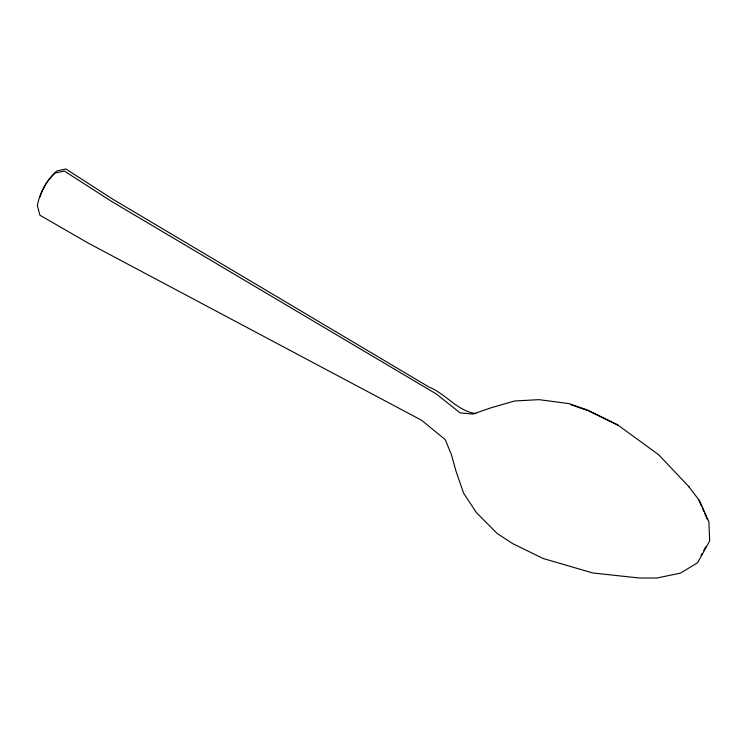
<?xml version="1.0" encoding="UTF-8"?>
<svg xmlns="http://www.w3.org/2000/svg" width="747" height="747" viewBox="0 0 747 747"><rect width="100%" height="100%" fill="white"/><g stroke="black" fill="none" stroke-linecap="round" stroke-linejoin="round"><path stroke-width="1.12" d="M701.05 555.413L702.143 553.443M703.777 550.492L705.962 546.552M475.914 413.595C457.425 411.205 445.847 393.781 428.927 387.002L112.732 199.16L65.839 168.962L56.781 170.96A48.462 38.405 -42 0 0 40.179 196.797M570.876 404.771L587.338 410.43M588.431 410.813L618.217 425.351M658.481 454.606L617.293 424.623L586.881 409.767L568.953 403.604L538.886 399.654L514.636 400.98L490.779 407.871L473.056 414.062L460.096 412.876L436.211 393.902L111.284 201.251L64.391 171.044L55.399 172.949A46.65 34.091 -76.6 0 0 37.35 205.537L39.927 215.22L88.127 243.055L421.607 420.272L445.268 439.638L450.684 452.962M658.434 454.493L689.369 487.184M688.762 486.624L699.631 500.845L708.922 521.901L709.65 540.968L697.614 562.706L680.564 573.089L656.874 578.038L639.068 577.991L592.81 572.977L543.144 558.495L512.722 543.639L497.054 533.395L476.353 512.545L463.588 493.141L455.894 470.843L451.123 453.662M698.8 500.004L701.526 506.186M702.441 508.249L703.805 511.35M704.71 513.413L707.437 519.604"/></g></svg>
